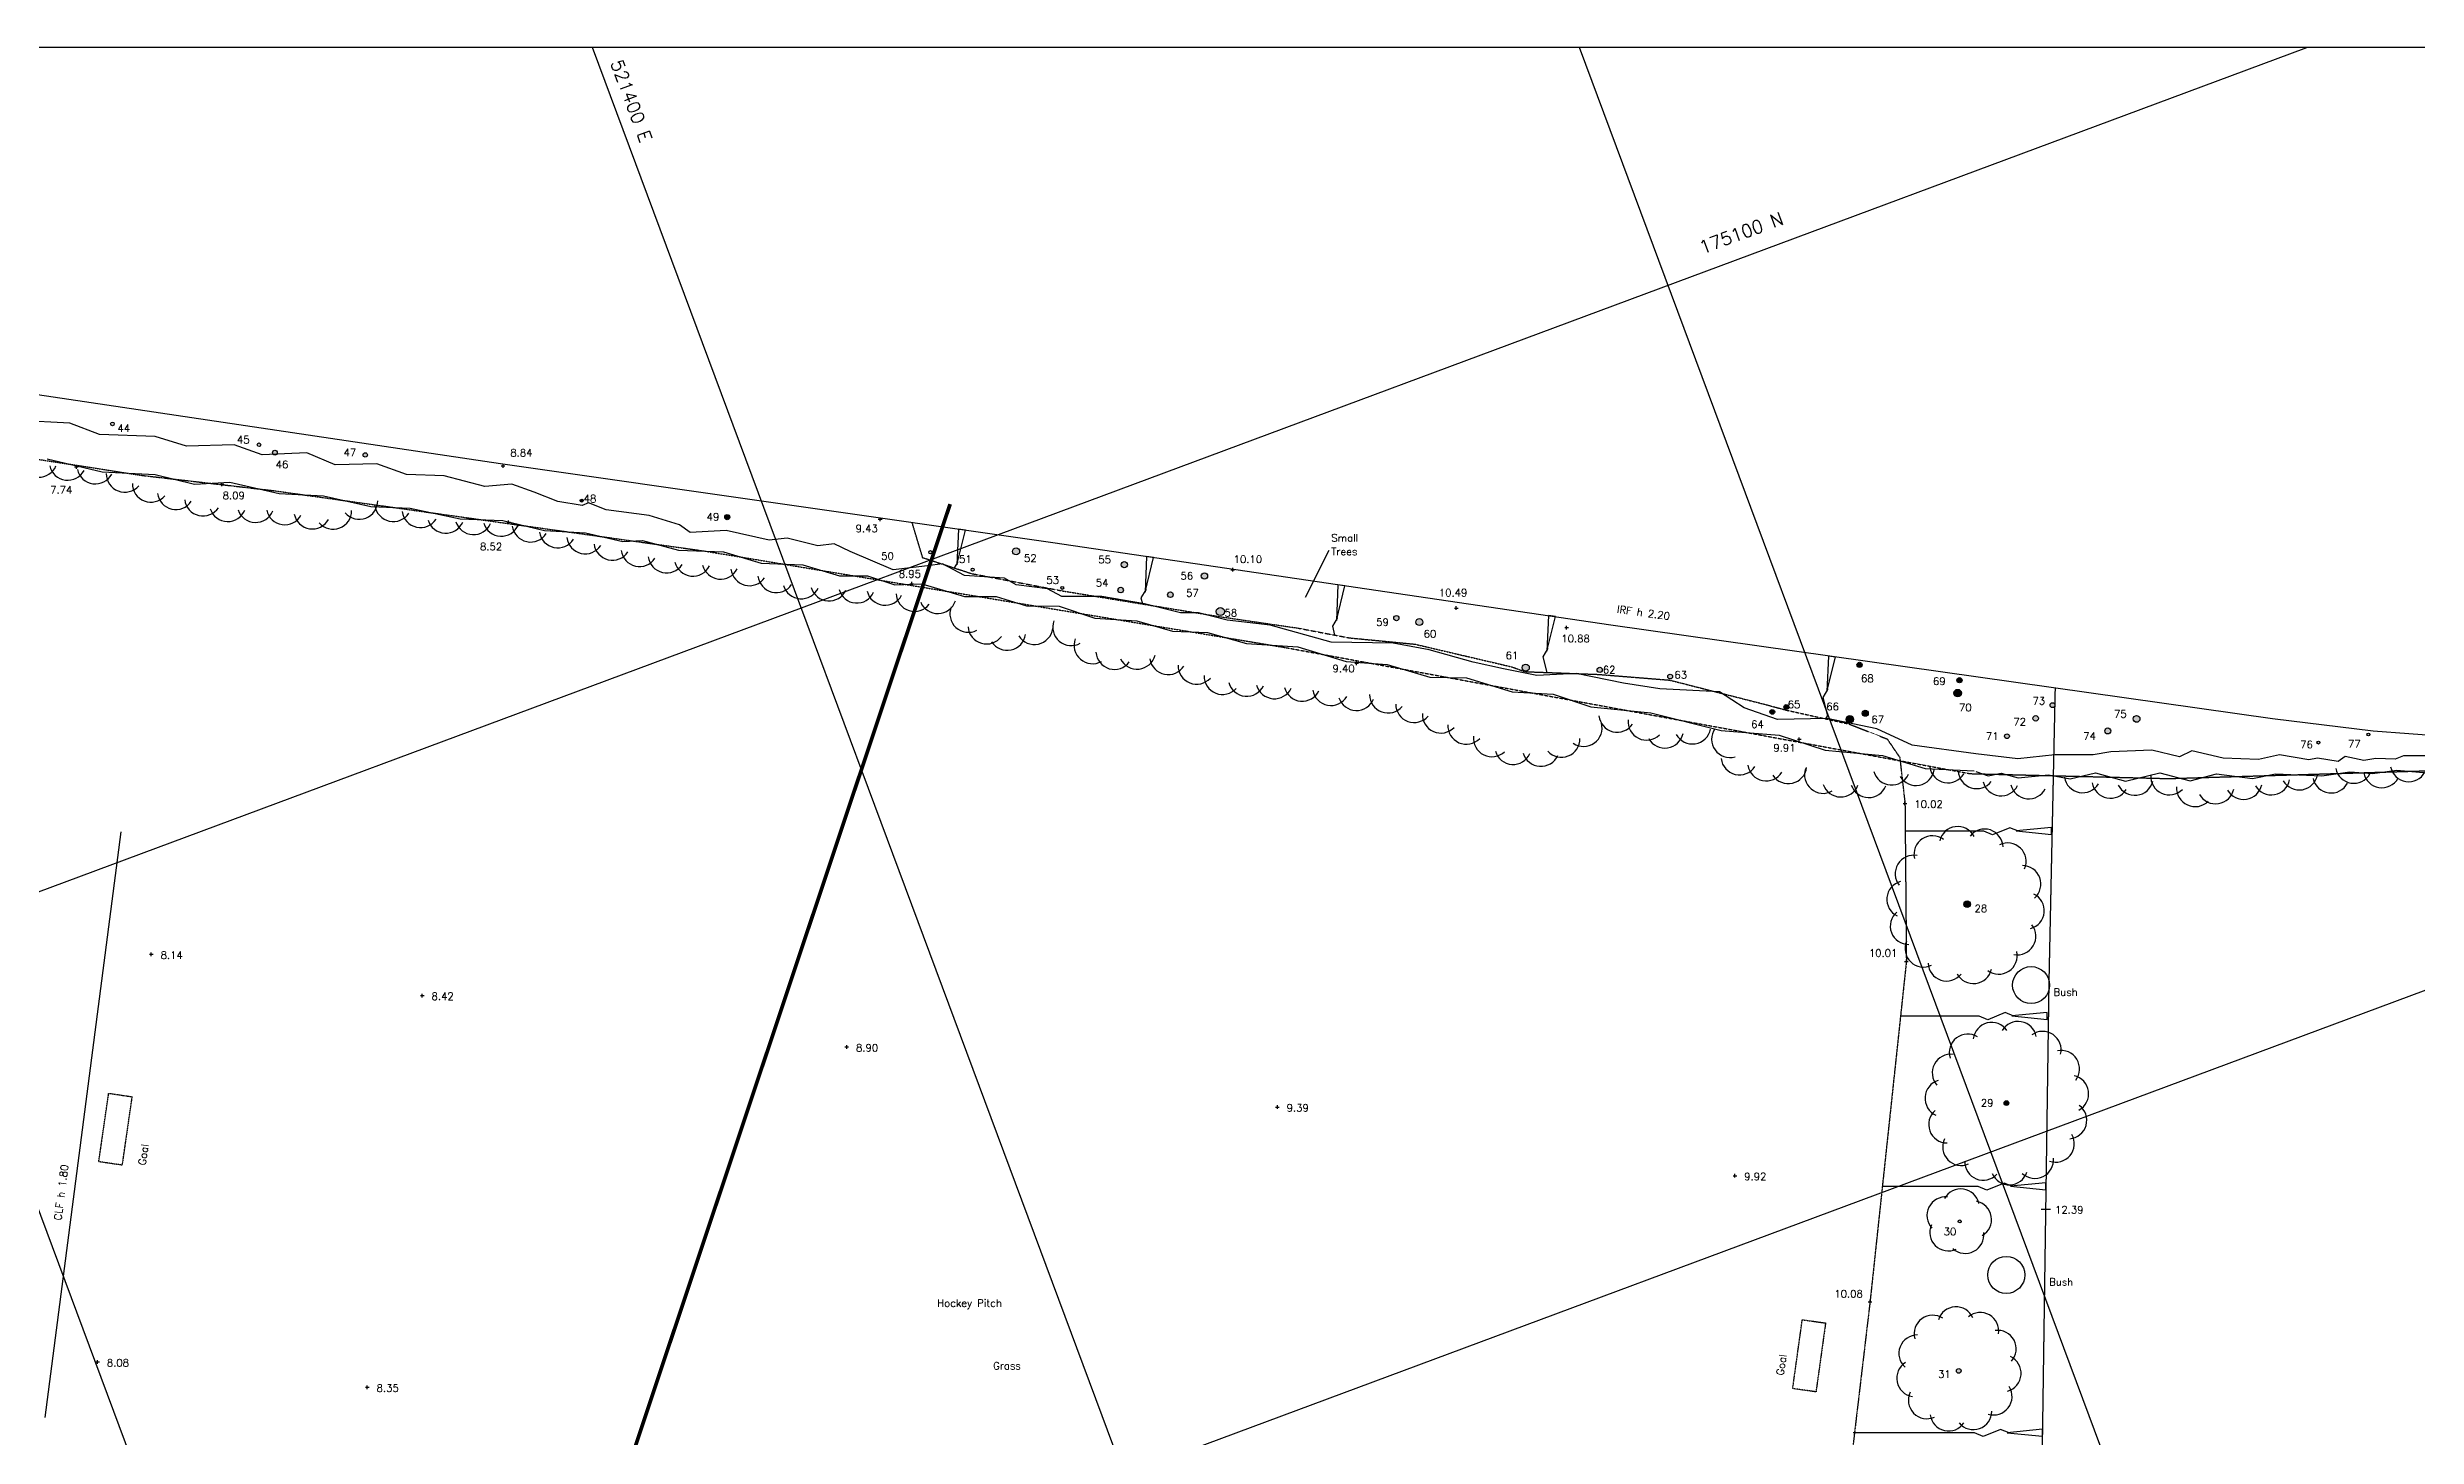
# Model space of a CAD drawing. Extents: x -4000 to 590500, y -6503 to 470250.
# Drawn here: x 212822 to 340894, y 389879 to 465000 of the extents above; entities that cross this region are included whole.
import ezdxf

# ---------------------------------------------------------------- set-up
doc = ezdxf.new("R2010")
doc.units = 0
doc.header["$LTSCALE"] = 0.0508
doc.linetypes.add('DASHED', pattern=[19.05, 12.7, -6.35])
for name, color, linetype in [('BORDER', 7, 'CONTINUOUS'), ('BOUNDARY', 30, 'CONTINUOUS'), ('DETAIL', 5, 'CONTINUOUS'), ('GRID', 253, 'CONTINUOUS'), ('LEVEL', 1, 'CONTINUOUS'), ('TEXT', 7, 'CONTINUOUS'), ('TREE_NUMBER', 7, 'CONTINUOUS'), ('VEGETATION', 3, 'CONTINUOUS'), ('WATER', 6, 'CONTINUOUS')]:
    doc.layers.add(name, color=color, linetype=linetype)
doc.styles.add('ROMANS', font='Romans.shx')

msp = doc.modelspace()

# ---------------------------------------------------------------- hatches: boundary and pattern name
at = {"layer": 'VEGETATION', "linetype": 'Continuous'}
h = msp.add_hatch(color=256, dxfattribs=at)
edge = h.paths.add_edge_path()
edge.add_arc((201044, 447122), 190, 0, 360)
edge = h.paths.add_edge_path()
edge.add_arc((216340, 444637), 100, 0, 360)
edge = h.paths.add_edge_path()
edge.add_arc((224261, 443514), 100, 0, 360)
edge = h.paths.add_edge_path()
edge.add_arc((225121, 443083), 130, 0, 360)
edge = h.paths.add_edge_path()
edge.add_arc((230003, 442962), 120, 0, 360)
h = msp.add_hatch(color=256, dxfattribs=at)
edge = h.paths.add_edge_path()
edge.add_arc((241704, 440495), 79.6, 0, 360)
h = msp.add_hatch(color=256, dxfattribs=at)
edge = h.paths.add_edge_path()
edge.add_arc((249574, 439598), 140, 0, 360)
h = msp.add_hatch(color=256, dxfattribs=at)
edge = h.paths.add_edge_path()
edge.add_arc((260559, 437702), 90, 0, 360)
edge = h.paths.add_edge_path()
edge.add_arc((265189, 437747), 190, 0, 360)
edge = h.paths.add_edge_path()
edge.add_arc((262838, 436757), 79.6, 0, 360)
edge = h.paths.add_edge_path()
edge.add_arc((267681, 435774), 79.6, 0, 360)
edge = h.paths.add_edge_path()
edge.add_arc((271037, 437023), 170, 0, 360)
edge = h.paths.add_edge_path()
edge.add_arc((270840, 435654), 150, 0, 360)
edge = h.paths.add_edge_path()
edge.add_arc((273528, 435401), 150, 0, 360)
edge = h.paths.add_edge_path()
edge.add_arc((275370, 436416), 170, 0, 360)
edge = h.paths.add_edge_path()
edge.add_arc((276231, 434492), 220, 0, 360)
h = msp.add_hatch(color=256, dxfattribs=at)
edge = h.paths.add_edge_path()
edge.add_arc((285744, 434139), 140, 0, 360)
edge = h.paths.add_edge_path()
edge.add_arc((286989, 433924), 190, 0, 360)
edge = h.paths.add_edge_path()
edge.add_arc((292738, 431460), 190, 0, 360)
edge = h.paths.add_edge_path()
edge.add_arc((296734, 431337), 140, 0, 360)
edge = h.paths.add_edge_path()
edge.add_arc((300544, 430978), 130, 0, 360)
h = msp.add_hatch(color=256, dxfattribs=at)
edge = h.paths.add_edge_path()
edge.add_arc((310781, 431610), 140, 0, 360)
h = msp.add_hatch(color=256, dxfattribs=at)
edge = h.paths.add_edge_path()
edge.add_arc((316184, 430779), 140, 0, 360)
h = msp.add_hatch(color=256, dxfattribs=at)
edge = h.paths.add_edge_path()
edge.add_arc((306064, 429066), 130, 0, 360)
h = msp.add_hatch(color=256, dxfattribs=at)
edge = h.paths.add_edge_path()
edge.add_arc((306819, 429330), 130, 0, 360)
h = msp.add_hatch(color=256, dxfattribs=at)
edge = h.paths.add_edge_path()
edge.add_arc((311091, 428992), 160, 0, 360)
h = msp.add_hatch(color=256, dxfattribs=at)
edge = h.paths.add_edge_path()
edge.add_arc((316086, 430086), 200, 0, 360)
h = msp.add_hatch(color=256, dxfattribs=at)
edge = h.paths.add_edge_path()
edge.add_arc((325760, 428686), 180, 0, 360)
edge = h.paths.add_edge_path()
edge.add_arc((324201, 428037), 160, 0, 360)
edge = h.paths.add_edge_path()
edge.add_arc((321209, 429432), 130, 0, 360)
edge = h.paths.add_edge_path()
edge.add_arc((320303, 428720), 150, 0, 360)
edge = h.paths.add_edge_path()
edge.add_arc((318750, 427750), 130, 0, 360)
h = msp.add_hatch(color=256, dxfattribs=at)
edge = h.paths.add_edge_path()
edge.add_arc((310256, 428668), 200, 0, 360)
h = msp.add_hatch(color=256, dxfattribs=at)
edge = h.paths.add_edge_path()
edge.add_arc((335585, 427406), 79.6, 0, 360)
edge = h.paths.add_edge_path()
edge.add_arc((338290, 427844), 79.6, 0, 360)
h = msp.add_hatch(color=256, dxfattribs=at)
edge = h.paths.add_edge_path()
edge.add_arc((316594, 418674), 180, 0, 360)
h = msp.add_hatch(color=256, dxfattribs=at)
edge = h.paths.add_edge_path()
edge.add_arc((318723, 407918), 127, 0, 360)
h = msp.add_hatch(color=256, dxfattribs=at)
edge = h.paths.add_edge_path()
edge.add_arc((316194, 401518), 79.6, 0, 360)
edge = h.paths.add_edge_path()
edge.add_arc((316143, 393436), 127, 0, 360)

# ---------------------------------------------------------------- linework, layer by layer
at = {"layer": 'BORDER', "flags": 128}
msp.add_lwpolyline([(535000, 0), (535000, 465000), (0, 465000), (0, 0)], close=True, dxfattribs=at)
at = {"layer": 'BOUNDARY', "linetype": 'Continuous'}
msp.add_line((212705, 390922), (216816, 422576), dxfattribs=at)
at = {"layer": 'BOUNDARY', "linetype": 'Continuous', "flags": 128}
msp.add_lwpolyline([(344322, 427596), (338539, 428031), (333102, 428686), (297339, 433752), (267179, 438214), (237318, 442479), (204775, 447327), (157643, 453667)], dxfattribs=at)
at = {"layer": 'DETAIL', "linetype": 'DASHED', "flags": 128}
for points in [[(65866, 460086), (68553, 459272), (83065, 457916), (95873, 456353), (123882, 454848), (155780, 452559), (169774, 450605), (191126, 446008), (217934, 441857), (225036, 441034), (248381, 437762), (279772, 432544), (316753, 425730), (327482, 425463), (344108, 425964), (345820, 426693), (350542, 425562), (359513, 424749), (380463, 425641), (381123, 425863), (389836, 427092), (392669, 426365), (409852, 425639), (414921, 426641), (428254, 426195), (459948, 427641), (461467, 426554), (462131, 423797), (462080, 419406), (462284, 402178), (462056, 379981), (462251, 376297), (463367, 373664), (466087, 372538)], [(259551, 439304), (260120, 437417), (262778, 436549), (267594, 435628), (276299, 434203), (280431, 433598), (283195, 433072), (286748, 432730), (291997, 431500), (292692, 431246), (293134, 431227), (296661, 431095), (300523, 430786), (305725, 429461), (306794, 429170), (310210, 428415), (312273, 427603), (312955, 426601), (313237, 424122), (313312, 415574), (311347, 397171), (309063, 377874), (307231, 361486), (307952, 358874), (310201, 357118)], [(321350, 430351), (321015, 414579), (320509, 379328), (319995, 359308), (319907, 337616), (321532, 331678), (327662, 324395), (340693, 319791), (347293, 316259)]]:
    msp.add_lwpolyline(points, dxfattribs=at)
at = {"layer": 'DETAIL', "flags": 128}
for points in [[(261987, 437027), (262443, 438891), (262065, 438945)], [(272161, 435548), (272618, 437412), (272240, 437466)], [(282507, 434017), (282963, 435881), (282585, 435935)], [(293882, 432359), (294339, 434223), (293960, 434277)], [(309020, 430168), (309477, 432032), (309098, 432086)], [(319247, 422627), (321157, 422436), (321157, 422818)], [(319007, 412630), (320916, 412439), (320916, 412821)], [(318943, 403416), (320852, 403225), (320852, 403607)], [(318752, 390092), (320662, 389902), (320662, 390284)]]:
    msp.add_lwpolyline(points, close=True, dxfattribs=at)
for points in [[(262023, 437177), (262019, 437146), (261848, 436853)], [(272198, 435697), (272193, 435667), (271938, 435229), (272020, 434904)], [(282543, 434167), (282539, 434136), (282284, 433698), (282403, 433223)], [(293918, 432508), (293914, 432478), (293659, 432040), (293870, 431199)], [(309057, 430318), (309052, 430287), (308797, 429849), (309044, 428865), (308945, 428695)], [(319401, 422612), (319370, 422612), (318900, 422803), (317961, 422421), (317491, 422611), (313251, 422611)], [(319160, 412615), (319129, 412615), (318659, 412806), (317720, 412423), (317250, 412614), (313010, 412614)], [(319096, 403400), (319065, 403400), (318595, 403591), (317656, 403209), (317186, 403400), (312012, 403400)], [(318905, 390077), (318874, 390077), (318405, 390268), (317465, 389886), (316996, 390077), (310443, 390076)]]:
    msp.add_lwpolyline(points, dxfattribs=at)
at = {"layer": 'DETAIL', "linetype": 'DASHED', "flags": 128}
for points in [[(216135, 408443), (217392, 408261), (216857, 404560), (215600, 404742)], [(307686, 396199), (308944, 396024), (308426, 392300), (307168, 392475)]]:
    msp.add_lwpolyline(points, close=True, dxfattribs=at)
at = {"layer": 'GRID', "linetype": 'Continuous', "flags": 128}
for points in [[(0, 286921), (478251, 465000)], [(0, 340275), (334963, 465000)], [(362081, 0), (188936, 465000)], [(415435, 0), (242290, 465000)], [(468788, 0), (295644, 465000)]]:
    msp.add_lwpolyline(points, dxfattribs=at)
at = {"layer": 'LEVEL', "flags": 128}
for points in [[(214291, 442315), (214491, 442315)], [(214391, 442215), (214391, 442415)], [(237354, 442364), (237554, 442364)], [(237454, 442264), (237454, 442464)], [(222153, 441379), (222353, 441379)], [(222253, 441279), (222253, 441479)], [(237653, 439320), (237853, 439320)], [(237753, 439220), (237753, 439420)], [(257740, 439486), (257940, 439486)], [(257840, 439386), (257840, 439586)], [(276800, 436755), (277000, 436755)], [(276900, 436655), (276900, 436855)], [(259449, 436000), (259649, 436000)], [(259549, 435900), (259549, 436100)], [(288879, 434682), (289079, 434682)], [(288979, 434582), (288979, 434782)], [(294849, 433629), (295049, 433629)], [(294949, 433529), (294949, 433729)], [(283497, 431694), (283697, 431694)], [(283597, 431594), (283597, 431794)], [(307424, 427584), (307624, 427584)], [(307524, 427484), (307524, 427684)], [(313137, 424122), (313337, 424122)], [(313237, 424022), (313237, 424222)], [(218340, 415958), (218540, 415958)], [(218440, 415858), (218440, 416058)], [(313212, 415574), (313412, 415574)], [(313312, 415474), (313312, 415674)], [(232985, 413731), (233185, 413731)], [(233085, 413631), (233085, 413831)], [(255929, 410952), (256129, 410952)], [(256029, 410852), (256029, 411052)], [(279210, 407696), (279410, 407696)], [(279310, 407596), (279310, 407796)], [(303943, 403987), (304143, 403987)], [(304043, 403887), (304043, 404087)], [(320596, 402186), (321096, 402186)], [(320846, 401936), (320846, 402436)], [(311247, 397171), (311447, 397171)], [(311347, 397071), (311347, 397271)], [(215433, 393915), (215633, 393915)], [(215533, 393815), (215533, 394015)], [(230014, 392548), (230214, 392548)], [(230114, 392448), (230114, 392648)]]:
    msp.add_lwpolyline(points, dxfattribs=at)
at = {"layer": 'TEXT', "linetype": 'Continuous'}
msp.add_line((280830, 435265), (282104, 437810), dxfattribs=at)
at = {"layer": 'VEGETATION', "linetype": 'Continuous', "flags": 128}
for points in [[(341703, 426685), (340194, 426699), (339743, 426516), (338685, 426544), (338036, 426445), (337035, 426657), (336654, 426389), (335540, 426572), (335061, 426474), (333484, 426741), (332341, 426488), (330438, 426572), (328746, 426967), (328069, 426643), (326574, 426995), (324360, 426911), (323404, 426742), (321331, 426742), (319343, 426531), (317068, 426808), (317068, 426808), (313617, 427271), (311711, 428146), (309032, 428712), (306354, 428661), (304551, 429279), (303211, 430154), (299987, 430314), (298030, 430623), (295454, 431138), (293342, 431035), (291539, 431395), (289891, 431755), (287521, 432425), (285564, 432785), (282215, 432836), (278919, 433763), (276601, 434020), (275055, 434432), (274077, 434432), (272137, 434903), (269819, 435315), (267655, 435315), (266883, 435726), (265183, 435932), (264565, 436293), (262401, 436447), (261216, 437065), (260392, 436962), (258538, 436756), (256220, 437734), (255344, 438146), (254468, 438043), (252820, 438455), (251841, 438352), (249523, 438867), (247566, 438764), (246999, 439176), (245351, 439690), (243032, 439999), (242072, 440371), (241722, 440228), (240412, 440436), (239134, 440946), (237937, 441377), (236467, 441250), (234263, 441840), (232235, 441904), (230638, 442479), (228372, 442434), (226855, 443072), (224427, 442961), (222926, 443503), (220339, 443439), (218646, 443966), (215631, 444066), (214034, 444688), (211287, 444816)], [(212818, 442753), (215789, 442051), (218648, 441907), (220769, 441378), (222685, 441490), (225352, 440883), (227748, 440755), (230303, 440181)], [(230303, 440181), (232426, 440083), (235141, 439508), (237441, 439412), (239693, 438870), (241913, 438758), (243925, 438279), (244994, 438341), (246943, 437814), (249370, 437719), (251399, 437112), (253651, 437016), (255647, 436426), (257161, 436423), (258630, 435944), (260099, 435992), (262399, 435306), (264108, 435306), (265753, 434795), (267520, 434776), (269436, 434137), (271720, 433994), (273637, 433435), (275537, 433355), (277639, 432761), (280418, 432585), (283038, 431787), (285252, 431624), (287552, 430954), (289533, 430906), (292008, 430156), (294228, 430028), (296252, 429339), (299494, 429020), (303295, 428062), (306442, 427807), (308931, 426989), (312030, 426702), (314330, 425999), (316981, 425872)], [(317064, 425847), (317738, 425608), (318445, 425753), (319358, 425494), (320989, 425660), (322162, 425442), (323543, 425774), (325166, 425313), (327019, 425776), (328648, 425346), (330072, 425727), (332018, 425473), (333273, 425712), (335769, 425614), (337289, 425825), (338502, 425741), (339827, 425924), (342084, 425727)]]:
    msp.add_lwpolyline(points, dxfattribs=at)
at = {"layer": 'VEGETATION', "linetype": 'Continuous'}
for centre, radius in [((216340, 444637), 100), ((224261, 443514), 100), ((225121, 443083), 130), ((230003, 442962), 120), ((241704, 440495), 79.6), ((249574, 439598), 140), ((260559, 437702), 90), ((262838, 436757), 79.6), ((265189, 437747), 190), ((271037, 437023), 170), ((267681, 435774), 79.6), ((270840, 435654), 150), ((273528, 435401), 150), ((275370, 436416), 170), ((276231, 434492), 220), ((285744, 434139), 140), ((286989, 433924), 190), ((292738, 431460), 190), ((310781, 431610), 140), ((296734, 431337), 140), ((300544, 430978), 130), ((316184, 430779), 140), ((306064, 429066), 130), ((306819, 429330), 130), ((311091, 428992), 160), ((316086, 430086), 200), ((321209, 429432), 130), ((310256, 428668), 200), ((318750, 427750), 130), ((320303, 428720), 150), ((324201, 428037), 160), ((325760, 428686), 180), ((338290, 427844), 79.6), ((335585, 427406), 79.6), ((316594, 418674), 180), ((320056, 414296), 1000), ((318723, 407918), 127), ((316194, 401518), 79.6), ((318715, 398620), 1000), ((316143, 393436), 127)]:
    msp.add_circle(centre, radius, dxfattribs=at)
for centre, start, end in [((212361, 442755), 198.3904, 337.66213), ((213924, 442596), 192.79778, 332.06951), ((215417, 442398), 192.79778, 332.06951), ((217007, 441947), 179.49052, 318.76225), ((218415, 441410), 179.49052, 318.76225), ((219769, 441007), 187.13134, 326.40307), ((221236, 440662), 187.13134, 326.40307), ((222572, 440358), 198.58916, 337.86089), ((224077, 440311), 198.58916, 337.86089), ((225656, 440185), 191.78565, 331.05738), ((227146, 439960), 191.78565, 331.05738), ((228270, 439948), 221.07819, 0.34992), ((229679, 440481), 221.07819, 0.34992), ((231521, 440359), 187.85669, 327.12842), ((232992, 440033), 187.85669, 327.12842), ((234355, 439732), 197.20568, 336.47741), ((235859, 439649), 197.20568, 336.47741), ((237363, 439566), 197.20568, 336.47741), ((238942, 439252), 188.27649, 327.54822), ((240415, 438937), 188.27649, 327.54822), ((241900, 438614), 187.16515, 326.43688), ((243366, 438270), 187.16515, 326.43688), ((244833, 437926), 187.16515, 326.43688), ((246299, 437582), 187.16515, 326.43688), ((247712, 437409), 194.14865, 333.42038), ((249209, 437245), 194.14865, 333.42038), ((250768, 436891), 186.07722, 325.34895), ((252228, 436519), 186.07722, 325.34895), ((253575, 436182), 196.03688, 335.30861), ((255077, 436069), 196.03688, 335.30861), ((256579, 435955), 196.03688, 335.30861), ((258108, 435831), 193.6583, 332.93003), ((259702, 435500), 182.76156, 322.03329), ((260954, 435381), 202.27214, 341.54387), ((262610, 434372), 157.93431, 297.20605), ((263586, 433740), 184.27206, 323.54379), ((264707, 433397), 212.5061, 351.77783), ((266179, 433714), 212.5061, 351.77783), ((268172, 433649), 159.85454, 299.12627), ((269317, 432671), 159.85454, 299.12627), ((270503, 432365), 184.18422, 323.45595), ((271729, 432378), 206.26675, 345.53848), ((273412, 432080), 188.60277, 327.8745), ((274946, 431566), 178.65502, 317.92675), ((276346, 431009), 178.65502, 317.92675), ((277655, 430912), 195.27825, 334.54999), ((279155, 430778), 195.27825, 334.54999), ((280655, 430644), 195.27825, 334.54999), ((282211, 430413), 189.43152, 328.70325), ((283591, 430142), 198.01228, 337.28401), ((285292, 430009), 180.35322, 319.62495), ((286708, 429493), 180.35322, 319.62495), ((288147, 428923), 176.74749, 316.01922), ((289527, 428319), 176.74749, 316.01922), ((295863, 428200), 235.95855, 15.23028), ((297681, 428968), 186.66515, 325.93688), ((299266, 428541), 174.91427, 314.186), ((300259, 428110), 208.97465, 348.24638), ((301749, 428335), 208.97465, 348.24638), ((303785, 427600), 146.18039, 285.45212), ((290910, 427642), 173.87354, 313.14527), ((292053, 427225), 196.5158, 335.78753), ((293556, 427124), 196.5158, 335.78753), ((294669, 427614), 221.81522, 1.08695), ((304290, 426662), 187.07338, 326.34511), ((305736, 426336), 189.06084, 328.33257), ((306928, 426188), 213.35119, 352.62292), ((308808, 425662), 160.04811, 299.31984), ((312518, 426116), 195.68107, 334.9528), ((313828, 426088), 211.52244, 350.79417), ((315566, 426233), 189.30047, 328.5722), ((317115, 425919), 182.92004, 322.19177), ((318432, 425530), 194.02773, 333.29946), ((322842, 425694), 189.21432, 328.48605), ((324345, 425398), 189.21432, 328.48605), ((325663, 425557), 206.65429, 345.92602), ((327522, 425577), 175.98348, 315.25521), ((333040, 425577), 210.46857, 349.7403), ((334548, 425846), 210.46857, 349.7403), ((336272, 425682), 192.81231, 332.08404), ((337502, 426207), 191.29889, 330.57062), ((339014, 425965), 191.29889, 330.57062), ((340467, 426292), 191.45454, 330.72627), ((309761, 425469), 199.63933, 338.91106), ((311277, 425436), 198.79572, 338.06746), ((319929, 425364), 194.02773, 333.29946), ((328918, 424944), 175.98348, 315.25521), ((330030, 425094), 209.24926, 348.52099), ((331543, 425331), 209.24926, 348.52099), ((316088, 421869), 27.81596, 167.08769), ((317538, 421732), 2.10168, 141.37341), ((314722, 421364), 53.53025, 192.80198), ((318785, 420979), 336.38739, 115.65912), ((313710, 420315), 79.24453, 218.51626), ((319582, 419760), 310.67311, 89.94484), ((313254, 418932), 104.95882, 244.23055), ((319771, 418315), 284.95882, 64.23055), ((313443, 417488), 130.67311, 269.94484), ((319315, 416932), 259.24453, 38.51626), ((314240, 416268), 156.38739, 295.65912), ((315487, 415515), 182.10168, 321.37341), ((316937, 415378), 207.81596, 347.08769), ((318303, 415884), 233.53025, 12.80198), ((316634, 410649), 58.3621, 197.63383), ((317921, 411277), 34.3621, 173.63383), ((319352, 411327), 10.3621, 149.63383), ((320680, 410790), 346.3621, 125.63383), ((315713, 409552), 82.3621, 221.63383), ((321675, 409760), 322.3621, 101.63383), ((315318, 408175), 106.3621, 245.63383), ((322165, 408414), 298.3621, 77.63383), ((315517, 406757), 130.3621, 269.63383), ((322065, 406985), 274.3621, 53.63383), ((321392, 405721), 250.3621, 29.63383), ((316276, 405542), 154.3621, 293.63383), ((317464, 404741), 178.3621, 317.63383), ((320264, 404839), 226.3621, 5.63383), ((318874, 404493), 202.3621, 341.63383), ((315424, 401842), 83.90952, 223.18125), ((316251, 402273), 11.90952, 151.18125), ((316917, 401620), 299.90952, 79.18125), ((315578, 400922), 155.90952, 295.18125), ((316501, 400785), 227.90952, 7.18125), ((314729, 395443), 56.37204, 195.64377), ((315997, 395896), 23.64477, 162.9165), ((317309, 395591), 350.91749, 130.18922), ((313907, 394377), 89.09931, 228.37104), ((318247, 394626), 318.19022, 97.46195), ((313792, 393035), 121.82658, 261.09831), ((318515, 393306), 285.46295, 64.73468), ((314421, 391845), 154.55386, 293.82559), ((318027, 392051), 252.73567, 32.0074), ((315593, 391183), 187.28113, 326.55286), ((316937, 391260), 220.0084, 359.28013)]:
    msp.add_arc(centre, 1000, start, end, dxfattribs=at)
at = {"layer": 'WATER', "linetype": 'Continuous', "const_width": 200, "flags": 128}
msp.add_lwpolyline([(114544, 0), (261622, 440305)], dxfattribs=at)

# ---------------------------------------------------------------- texts
at = {"layer": 'GRID', "linetype": 'Continuous', "style": 'ROMANS'}
for s, rotation, p in [('521400 E', 290.42304, (243247, 464165)), ('175100 N', 20.42304, (302283, 453817))]:
    msp.add_text(s, height=700, rotation=rotation, dxfattribs=at).set_placement(p)
at = {"layer": 'LEVEL', "style": 'ROMANS'}
for s, p in [('8.84', (237848, 442881)), ('7.74', (212971, 440872)), ('8.09', (222295, 440565)), ('8.52', (236209, 437804)), ('9.43', (256510, 438785)), ('10.10', (276945, 437119)), ('8.95', (258843, 436325)), ('10.49', (288037, 435314)), ('10.88', (294659, 432829)), ('9.40', (282289, 431207)), ('9.91', (306124, 426918)), ('10.02', (313740, 423879)), ('8.14', (218943, 415715)), ('10.01', (311284, 415829)), ('8.42', (233588, 413488)), ('8.90', (256532, 410708)), ('9.39', (279813, 407453)), ('9.92', (304546, 403744)), ('12.39', (321349, 401942)), ('10.08', (309415, 397404)), ('8.08', (216036, 393671)), ('8.35', (230617, 392305))]:
    msp.add_text(s, height=400, dxfattribs=at).set_placement(p)
at = {"layer": 'TEXT', "linetype": 'Continuous', "style": 'ROMANS'}
for s, p in [('Small', (282226, 438275)), ('Trees', (282226, 437538)), ('Bush', (321268, 413714)), ('Bush', (321028, 398042)), ('Grass', (263944, 393512))]:
    msp.add_text(s, height=400, dxfattribs=at).set_placement(p)
at = {"layer": 'TEXT', "style": 'ROMANS'}
for s, rotation, p in [('IRF h 2.20', 352.19568, (297649, 434429)), ('Goal', 81.46413, (218123, 404526)), ('CLF h 1.80', 82.76945, (213575, 401550)), ('Goal', 81.46413, (306669, 393163))]:
    msp.add_text(s, height=400, rotation=rotation, dxfattribs=at).set_placement(p)
msp.add_text('Hockey Pitch', height=400, dxfattribs=at).set_placement((260925, 396900))
at = {"layer": 'TREE_NUMBER', "style": 'ROMANS'}
for s, p in [('44', (216608, 444202)), ('45', (223069, 443586)), ('47', (228833, 442897)), ('46', (225160, 442246)), ('48', (241812, 440397)), ('49', (248457, 439416)), ('50', (257894, 437295)), ('51', (262102, 437132)), ('52', (265612, 437179)), ('55', (269631, 437102)), ('53', (266821, 435994)), ('54', (269492, 435847)), ('56', (274071, 436224)), ('57', (274376, 435297)), ('58', (276454, 434224)), ('59', (284649, 433719)), ('60', (287217, 433086)), ('61', (291648, 431923)), ('62', (296902, 431149)), ('63', (300773, 430868)), ('68', (310859, 430681)), ('69', (314748, 430526)), ('65', (306895, 429274)), ('66', (308982, 429157)), ('70', (316156, 429107)), ('73', (320128, 429458)), ('75', (324538, 428755)), ('64', (304918, 428196)), ('67', (311422, 428454)), ('71', (317610, 427549)), ('72', (319096, 428333)), ('74', (322872, 427560)), ('76', (334603, 427098)), ('77', (337183, 427145)), ('28', (316999, 418242)), ('29', (317337, 407723)), ('30', (315328, 400764)), ('31', (315026, 393054))]:
    msp.add_text(s, height=400, dxfattribs=at).set_placement(p)

doc.saveas('drawing.dxf')
